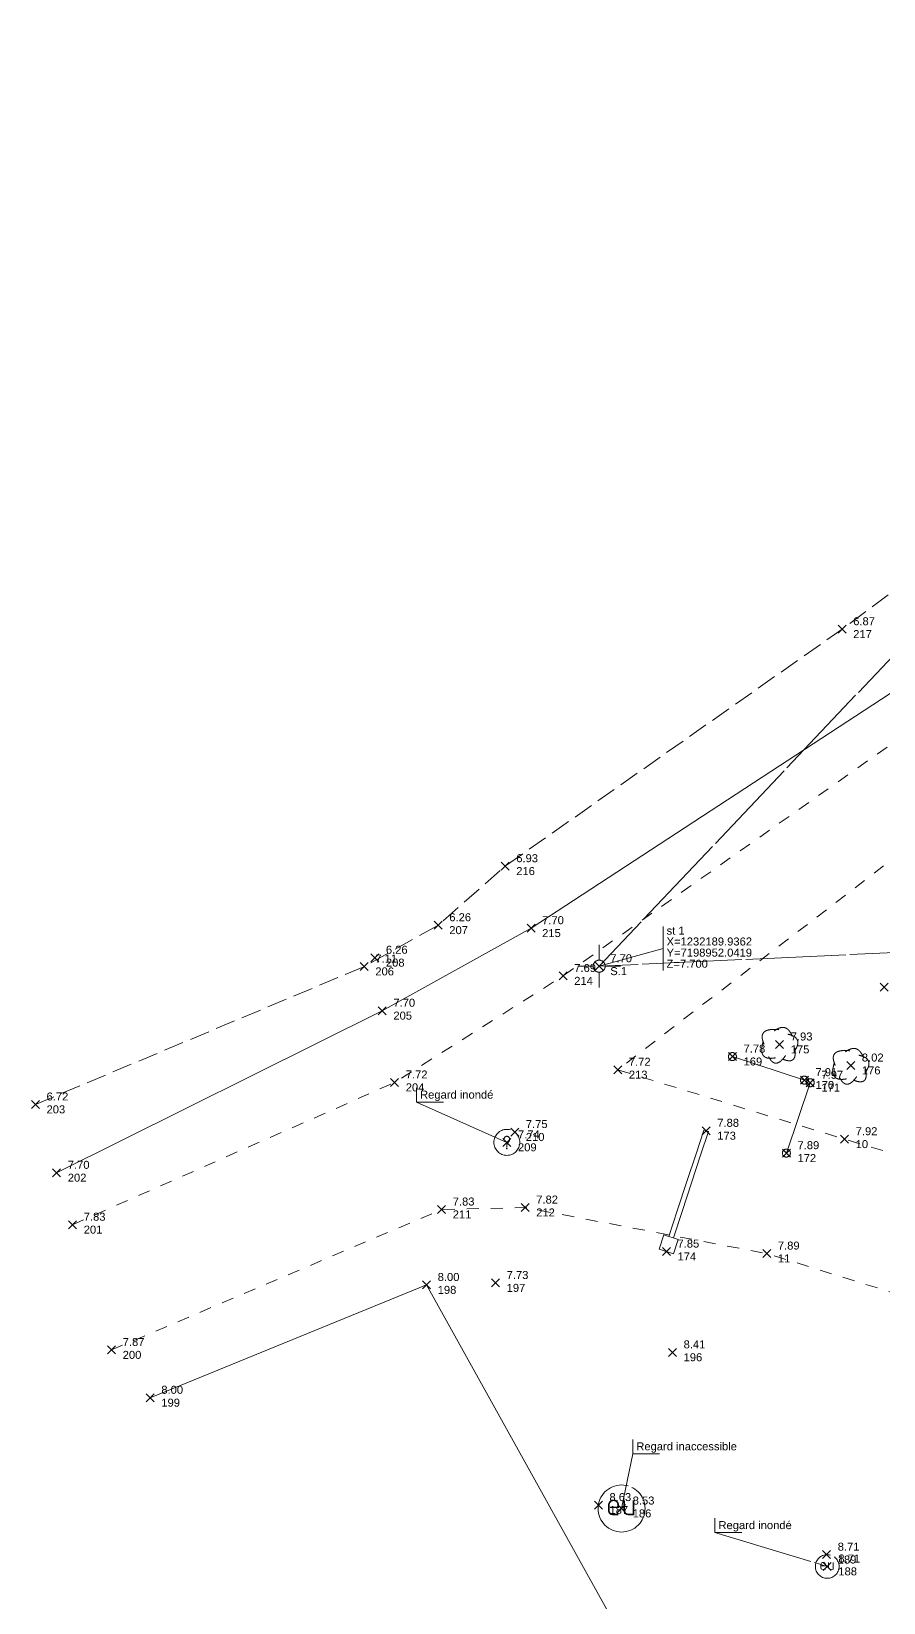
# Model space of a CAD drawing. Header units: metres. Extents: x 1232176 to 1232775, y 7198915 to 7199601.
# Drawn here: x 1232175.74 to 1232197.05, y 7198936.13 to 7198975.41 of the extents above; entities that cross this region are included whole.
import ezdxf

# ---------------------------------------------------------------- set-up
doc = ezdxf.new("R2010")
doc.units = ezdxf.units.M
doc.header["$PDMODE"] = 3
doc.header["$PDSIZE"] = 0.1
for name, pattern in [('LL_0829', [0.6, 0.3, -0.3]), ('OL_0942', [0.7, 0.5, -0.2]), ('SL_1141', [2.5, 2.5, 0]), ('Socle_Continu', [2.5, 2.5, 0]), ('YL_2901', [2.5, 2.5, 0])]:
    doc.linetypes.add(name, pattern=pattern)
for name, color, linetype, lineweight in [('CLOTU_SCS', 212, 'Socle_Continu', 13), ('INDET_SCI', 7, 'Socle_Continu', 13), ('INDET_SCS', 7, 'Socle_Continu', 13), ('JARDI_SCS', 82, 'Socle_Continu', 13), ('MOBUR_SCS', 251, 'Socle_Continu', 13), ('NIVEL_SCS', 102, 'Socle_Continu', 13), ('SIGTA_SCI', 7, 'Socle_Continu', 13), ('SIGTM_PSI', 1, 'Socle_Continu', 13), ('SIGTM_SCI', 1, 'Socle_Continu', 13), ('SIGTO_PSI', 255, 'Socle_Continu', 13), ('SIGTO_SCI', 255, 'Socle_Continu', 13), ('VOIRI_SCS', 7, 'Socle_Continu', 13)]:
    doc.layers.add(name, color=color, linetype=linetype, lineweight=lineweight)
for name, color, linetype, lineweight, true_color in [('EAUUS_SCI', 7, 'Socle_Continu', 13, 0x7f3f00), ('EAUUS_SCS', 7, 'Socle_Continu', 13, 0x7f3f00), ('SIGTR_PSS', 7, 'Socle_Continu', 13, 0x9966cc), ('SIGTS_PSS', 7, 'Socle_Continu', 13, 0x9966cc)]:
    doc.layers.add(name, color=color, linetype=linetype, lineweight=lineweight, true_color=true_color)
doc.styles.get("Standard").update_dxf_attribs({"font": 'arial.ttf'})
doc.styles.add('Style_1', font='WINGDNG2.TTF')
doc.linetypes.add('OL_0943', pattern='A,0.4,["│",Standard,S=0.127,R=0,X=-0.32,Y=0.08],0.15,["l ı l ı l",Standard,S=0.127,R=0,X=-0.35,Y=0]', length=0.55)
doc.linetypes.add('SL_1142', pattern='A,0.5,0,["£",Style_1,S=0.1,R=0,X=0.2,Y=0],0.5', length=1)

# ---------------------------------------------------------------- blocks, each defined once
blk = doc.blocks.new('YP_1521')
at = {"layer": 'SIGTO_SCI', "color": 7, "linetype": 'Socle_Continu'}
blk.add_point((0, 0), dxfattribs=at)
at = {"layer": 'SIGTA_SCI', "linetype": 'Socle_Continu'}
blk.add_attdef('ALT', (0.278, 0.099), '', height=0.2, dxfattribs=at)
at = {"layer": 'SIGTA_SCI', "linetype": 'Socle_Continu', "flags": 9}
blk.add_attdef('CALQUE_ALT', (1.69, -1.18), '', height=0.2, dxfattribs=at)
at = {"layer": 'SIGTM_SCI', "linetype": 'Socle_Continu'}
blk.add_attdef('MAT', (0.278, -0.223), '', height=0.2, dxfattribs=at)
at = {"layer": 'SIGTM_SCI', "linetype": 'Socle_Continu', "flags": 9}
blk.add_attdef('CALQUE_MAT', (1.69, -1.501), '', height=0.2, dxfattribs=at)
at = {"layer": 'SIGTO_SCI', "linetype": 'Socle_Continu', "flags": 9}
for tag, p in [('ID', (1.69, 0.105)), ('NATURE', (1.69, -0.216)), ('FAMILLE', (1.69, -0.538)), ('CALQUE', (1.69, -0.859)), ('PCRS', (1.69, -1.823))]:
    blk.add_attdef(tag, p, '', height=0.2, dxfattribs=at)
blk = doc.blocks.new('TP_1203')
at = {"layer": 'JARDI_SCS', "linetype": 'Socle_Continu'}
for points in [[(0.317, 0.2, 0.007667), (0.31, 0.219, 0.026874), (0.279, 0.282, 0.047786), (0.236, 0.346, 0.023985), (0.22, 0.364, 0.040407), (0.188, 0.391, 0.05708), (0.15, 0.412, 0.021505), (0.134, 0.418, 0.075257), (0.079, 0.426, 0.004647), (0.075, 0.426, 0.067031), (0.011, 0.416, 0.025669), (-0.025, 0.403, 0.024468), (-0.058, 0.388, 0.036292), (-0.133, 0.341)], [(-0.414, 0.059, 0.030688), (-0.44, -0.051, 0.042762), (-0.448, -0.139, 0.002681), (-0.448, -0.145, 0.068057), (-0.437, -0.22, 0.027564), (-0.43, -0.238, 0.0661), (-0.407, -0.278, 0.02929), (-0.395, -0.292, 0.071575), (-0.359, -0.319, 0.024959), (-0.339, -0.328, 0.055555), (-0.293, -0.342, 0.042997), (-0.227, -0.347, 0.011964), (-0.208, -0.347, 0.03671), (-0.105, -0.334)], [(-0.02, 0.369, 0.026081), (-0.147, 0.375, 0.000498), (-0.149, 0.375, 0.000061), (-0.149, 0.375, 0.039737), (-0.254, 0.367, 0.05935), (-0.332, 0.345, 0.002412), (-0.335, 0.344, 0.092506), (-0.393, 0.305, 0.000753), (-0.393, 0.305, 0.098491), (-0.424, 0.258, 0.011844), (-0.427, 0.252, 0.083514), (-0.437, 0.191, 0.009601), (-0.437, 0.184, 0.062383), (-0.423, 0.101, 0.027233), (-0.4, 0.034, 0.012932), (-0.386, 0.003)], [(0.373, -0.166, 0.034341), (0.42, -0.085, 0.016386), (0.431, -0.062, 0.033024), (0.447, -0.013, 0.065516), (0.455, 0.048, 0.004498), (0.455, 0.052, 0.088708), (0.444, 0.108, 0.001985), (0.443, 0.11, 0.087204), (0.413, 0.157, 0.010127), (0.407, 0.164, 0.060799), (0.363, 0.198, 0.037701), (0.311, 0.224, 0.012492), (0.293, 0.231, 0.034867), (0.205, 0.256)], [(-0.274, -0.306, 0.039486), (-0.23, -0.38, 0.04359), (-0.198, -0.418, 0.016585), (-0.184, -0.431, 0.081902), (-0.139, -0.459, 0.006579), (-0.135, -0.461, 0.089308), (-0.092, -0.468, 0.016983), (-0.084, -0.468, 0.078527), (-0.037, -0.457, 0.013117), (-0.03, -0.454, 0.063228), (0.027, -0.417, 0.02257), (0.061, -0.386, 0.018838), (0.086, -0.359, 0.027877), (0.148, -0.278)], [(0.064, -0.363, 0.004702), (0.076, -0.368, 0.029397), (0.155, -0.395, 0.053456), (0.231, -0.408, 0.017025), (0.243, -0.409, 0.067312), (0.292, -0.402, 0.029038), (0.305, -0.398, 0.085197), (0.338, -0.377, 0.008842), (0.341, -0.374, 0.097758), (0.369, -0.332, 0.000163), (0.369, -0.332, 0.072483), (0.386, -0.268, 0.026786), (0.388, -0.219, 0.018833), (0.387, -0.184, 0.02958), (0.373, -0.081)]]:
    blk.add_lwpolyline(points, format="xyb", dxfattribs=at)
at = {"layer": 'JARDI_SCS', "linetype": 'Socle_Continu', "flags": 9}
for tag, p in [('ID', (0.889, 0.246)), ('NATURE', (0.889, -0.075)), ('FAMILLE', (0.889, -0.396)), ('CALQUE', (0.889, -0.718)), ('PCRS', (0.889, -1.039))]:
    blk.add_attdef(tag, p, '', height=0.2, dxfattribs=at)
blk = doc.blocks.new('CP_0161')
at = {"layer": 'EAUUS_SCS', "linetype": 'Socle_Continu', "const_width": 0.0333, "flags": 128}
for points in [[(-0.071, -0.125), (-0.195, -0.125, -0.405328), (-0.27, -0.05), (-0.27, 0.075, -0.999132), (-0.071, 0.075), (-0.071, 0.025), (-0.245, 0.025)], [(0.054, 0.175), (0.054, -0.038, 0.410802), (0.141, -0.125), (0.253, -0.125), (0.253, 0.175)]]:
    blk.add_lwpolyline(points, format="xyb", dxfattribs=at)
at = {"layer": 'EAUUS_SCS', "linetype": 'Socle_Continu'}
blk.add_circle((0, 0), 0.5, dxfattribs=at)
at = {"layer": 'EAUUS_SCS', "linetype": 'Socle_Continu', "flags": 9}
for tag, p in [('ID', (0.989, 0.577)), ('NATURE', (0.989, 0.255)), ('FAMILLE', (0.989, -0.066)), ('CALQUE', (0.989, -0.387)), ('PCRS', (0.989, -0.709)), ('TYPE', (0.989, -1.03))]:
    blk.add_attdef(tag, p, '', height=0.2, dxfattribs=at)
blk = doc.blocks.new('*U45')
at = {"layer": 'SIGTO_PSI', "linetype": 'Socle_Continu'}
blk.add_line((1.598, 0.444), (0, 0), dxfattribs=at)
at = {"layer": 'SIGTO_PSI', "linetype": 'Socle_Continu', "flags": 128}
blk.add_lwpolyline([(1.598, -0.106), (1.598, 0.994)], dxfattribs=at)
at = {"layer": 'SIGTO_PSI', "color": 7, "linetype": 'Socle_Continu'}
blk.add_point((0, 0), dxfattribs=at)
at = {"layer": 'SIGTM_PSI', "color": 1, "linetype": 'Socle_Continu'}
blk.add_attdef('MAT', (1.686, 0.789), '', height=0.2, dxfattribs=at)
at = {"layer": 'SIGTM_PSI', "linetype": 'Socle_Continu', "flags": 9}
blk.add_attdef('CALQUE_MAT', (1.598, -0.695), '', height=0.2, dxfattribs=at)
at = {"layer": 'SIGTO_PSI', "linetype": 'Socle_Continu', "flags": 9}
for tag, p in [('ID', (1.598, 0.59)), ('NATURE', (1.598, 0.269)), ('FAMILLE', (1.598, -0.052)), ('CALQUE', (1.598, -0.374)), ('PCRS', (1.598, -1.016))]:
    blk.add_attdef(tag, p, '', height=0.2, dxfattribs=at)
at = {"layer": 'SIGTO_PSI', "linetype": 'Socle_Continu'}
for tag, p in [('X=', (1.686, 0.518)), ('Y=', (1.686, 0.24)), ('Z=', (1.686, -0.038))]:
    blk.add_attdef(tag, p, '', height=0.2, dxfattribs=at)
blk = doc.blocks.new('YP_2903')
at = {"layer": 'SIGTR_PSS', "color": 1, "linetype": 'Socle_Continu'}
blk.add_line((0, 0.15), (0, 0.533), dxfattribs=at)
at = {"layer": 'SIGTR_PSS', "color": 5, "linetype": 'Socle_Continu'}
blk.add_line((-0.15, 0), (-0.533, 0), dxfattribs=at)
at = {"layer": 'SIGTR_PSS', "color": 3, "linetype": 'Socle_Continu'}
blk.add_line((0.15, 0), (0.533, 0), dxfattribs=at)
at = {"layer": 'SIGTR_PSS', "color": 2, "linetype": 'Socle_Continu'}
blk.add_line((0, -0.15), (0, -0.533), dxfattribs=at)
at = {"layer": 'SIGTR_PSS', "color": 4, "linetype": 'Socle_Continu'}
blk.add_circle((0, 0), 0.15, dxfattribs=at)
at = {"layer": 'SIGTR_PSS', "linetype": 'Socle_Continu', "flags": 9}
for tag, p in [('ID', (1.343, 0.305)), ('NATURE', (1.343, -0.016)), ('FAMILLE', (1.343, -0.337)), ('CALQUE', (1.343, -0.659)), ('PCRS', (1.343, -0.98))]:
    blk.add_attdef(tag, p, '', height=0.2, dxfattribs=at)
blk = doc.blocks.new('NP_0929')
at = {"layer": 'MOBUR_SCS', "linetype": 'Socle_Continu', "flags": 128}
blk.add_lwpolyline([(0.119, 0.059), (0.119, -0.059), (0, -0.059), (0, 0.059)], close=True, dxfattribs=at)
blk.add_lwpolyline([(0.119, -0.019), (0.339, -0.019), (0.575, -0.019), (0.803, -0.019), (1, -0.019), (1, 0.019), (0.803, 0.019), (0.575, 0.019), (0.339, 0.019), (0.119, 0.019)], dxfattribs=at)
at = {"layer": 'MOBUR_SCS', "linetype": 'Socle_Continu', "flags": 9}
for tag, p in [('ID', (1.473, 0.564)), ('NATURE', (1.473, 0.242)), ('FAMILLE', (1.473, -0.079)), ('CALQUE', (1.473, -0.4)), ('PCRS', (1.473, -0.722))]:
    blk.add_attdef(tag, p, '', height=0.2, dxfattribs=at)
blk = doc.blocks.new('NP_0933')
at = {"layer": 'MOBUR_SCS', "linetype": 'Socle_Continu'}
blk.add_circle((0, 0), 0.1, dxfattribs=at)
at = {"layer": 'MOBUR_SCS', "linetype": 'Socle_Continu', "flags": 9}
for tag, p in [('ID', (0.75, 0.466)), ('NATURE', (0.75, 0.144)), ('FAMILLE', (0.75, -0.177)), ('CALQUE', (0.75, -0.498)), ('PCRS', (0.75, -0.82))]:
    blk.add_attdef(tag, p, '', height=0.2, dxfattribs=at)
blk = doc.blocks.new('*U66')
at = {"layer": 'EAUUS_SCI', "linetype": 'Socle_Continu'}
blk.add_line((-2.807, 0.847), (0, 0), dxfattribs=at)
at = {"layer": 'EAUUS_SCI', "linetype": 'Socle_Continu', "flags": 128}
blk.add_lwpolyline([(-2.134, 0.847), (-2.807, 0.847), (-2.807, 1.204)], dxfattribs=at)
at = {"layer": 'EAUUS_SCI', "linetype": 'Socle_Continu'}
blk.add_point((0, 0), dxfattribs=at)
blk.add_attdef('TXT', (-2.719, 0.934), '', height=0.2, dxfattribs=at)
at = {"layer": 'EAUUS_SCI', "linetype": 'Socle_Continu', "flags": 9}
for tag, p in [('NATURE', (1.967, -0.177)), ('ID', (1.967, 0.144)), ('FAMILLE', (1.967, -0.499)), ('CALQUE', (1.967, -0.82)), ('PCRS', (1.967, -1.141))]:
    blk.add_attdef(tag, p, '', height=0.2, dxfattribs=at)
blk = doc.blocks.new('*U67')
at = {"layer": 'EAUUS_SCI', "linetype": 'Socle_Continu'}
blk.add_line((0.279, 1.368), (0, 0), dxfattribs=at)
at = {"layer": 'EAUUS_SCI', "linetype": 'Socle_Continu', "flags": 128}
blk.add_lwpolyline([(0.952, 1.368), (0.279, 1.368), (0.279, 1.725)], dxfattribs=at)
at = {"layer": 'EAUUS_SCI', "linetype": 'Socle_Continu'}
blk.add_point((0, 0), dxfattribs=at)
blk.add_attdef('TXT', (0.368, 1.455), '', height=0.2, dxfattribs=at)
at = {"layer": 'EAUUS_SCI', "linetype": 'Socle_Continu', "flags": 9}
for tag, p in [('NATURE', (1.967, -0.177)), ('ID', (1.967, 0.144)), ('FAMILLE', (1.967, -0.499)), ('CALQUE', (1.967, -0.82)), ('PCRS', (1.967, -1.141))]:
    blk.add_attdef(tag, p, '', height=0.2, dxfattribs=at)
blk = doc.blocks.new('KP_0761')
at = {"layer": 'INDET_SCS', "linetype": 'Socle_Continu', "flags": 128}
blk.add_lwpolyline([(-0.104, 0.13, -1), (0.104, 0.13, -0.209077), (0.05, -0.005, 0.201083), (0, -0.124), (0, -0.182)], format="xyb", dxfattribs=at)
at = {"layer": 'INDET_SCS', "linetype": 'Socle_Continu'}
blk.add_lwpolyline([(-0.009, -0.225, 0.098491), (-0.012, -0.229, 0.098491), (-0.013, -0.234, 0.098491), (-0.012, -0.239, 0.098491), (-0.009, -0.244, 0.098491), (-0.005, -0.246, 0.098491), (0, -0.247, 0.098491), (0.005, -0.246, 0.098491), (0.009, -0.244, 0.098491), (0.012, -0.239, 0.098491), (0.013, -0.234, 0.098491), (0.012, -0.229, 0.098491), (0.009, -0.225, 0.098491), (0.005, -0.222, 0.098491), (0, -0.221, 0.098491), (-0.005, -0.222, 0.098491)], format="xyb", close=True, dxfattribs=at)
blk.add_lwpolyline([(-0.009, -0.225, 0.098491), (-0.012, -0.229, 0.098491), (-0.013, -0.234, 0.098491), (-0.012, -0.239, 0.098491), (-0.009, -0.244, 0.098491), (-0.005, -0.246, 0.098491), (0, -0.247, 0.098491), (0.005, -0.246, 0.098491), (0.009, -0.244, 0.098491), (0.012, -0.239, 0.098491), (0.013, -0.234, 0.098491), (0.012, -0.229, 0.098491), (0.009, -0.225, 0.098491), (0.005, -0.222, 0.098491), (0, -0.221, 0.098491), (-0.005, -0.222, 0.098491)], format="xyb", close=True, dxfattribs=at)
blk.add_circle((0, 0), 0.5, dxfattribs=at)
at = {"layer": 'INDET_SCS', "linetype": 'Socle_Continu', "flags": 9}
for tag, p in [('ID', (0.982, 0.601)), ('NATURE', (0.982, 0.28)), ('FAMILLE', (0.982, -0.041)), ('CALQUE', (0.982, -0.362)), ('PCRS', (0.982, -0.684))]:
    blk.add_attdef(tag, p, '', height=0.2, dxfattribs=at)
blk = doc.blocks.new('*U68')
at = {"layer": 'INDET_SCI', "linetype": 'Socle_Continu'}
blk.add_line((-2.258, 1.006), (0, 0), dxfattribs=at)
at = {"layer": 'INDET_SCI', "linetype": 'Socle_Continu', "flags": 128}
blk.add_lwpolyline([(-1.585, 1.006), (-2.258, 1.006), (-2.258, 1.363)], dxfattribs=at)
at = {"layer": 'INDET_SCI', "linetype": 'Socle_Continu'}
blk.add_point((0, 0), dxfattribs=at)
blk.add_attdef('TXT', (-2.17, 1.094), '', height=0.2, dxfattribs=at)
at = {"layer": 'INDET_SCI', "linetype": 'Socle_Continu', "flags": 9}
for tag, p in [('NATURE', (1.967, -0.177)), ('ID', (1.967, 0.144)), ('FAMILLE', (1.967, -0.499)), ('CALQUE', (1.967, -0.82)), ('PCRS', (1.967, -1.141))]:
    blk.add_attdef(tag, p, '', height=0.2, dxfattribs=at)

msp = doc.modelspace()

# ---------------------------------------------------------------- linework, layer by layer
at = {"layer": 'CLOTU_SCS', "linetype": 'SL_1141', "flags": 128}
for points in [[(1232193.268, 7198949.783), (1232195.067, 7198949.195)], [(1232195.214, 7198949.129), (1232194.617, 7198947.369)]]:
    msp.add_lwpolyline(points, dxfattribs=at)
at = {"layer": 'CLOTU_SCS', "linetype": 'SL_1142', "flags": 128}
msp.add_lwpolyline([(1232198.97, 7198920.137), (1232191.839, 7198932.882), (1232185.622, 7198944.074), (1232178.713, 7198941.254)], dxfattribs=at)
at = {"layer": 'NIVEL_SCS', "linetype": 'OL_0942', "flags": 128}
msp.add_lwpolyline([(1232175.843, 7198948.586), (1232184.063, 7198952.035), (1232185.912, 7198953.067), (1232187.586, 7198954.543), (1232196.009, 7198960.467), (1232197.895, 7198961.873), (1232206.166, 7198967.949), (1232215.67, 7198976.275), (1232223.339, 7198983.742), (1232231.669, 7198993.219), (1232241.271, 7199004.783), (1232249.867, 7199015.747), (1232257.789, 7199027.81), (1232261.065, 7199032.4), (1232265.711, 7199039.928), (1232275.111, 7199052.483), (1232280.941, 7199064.658), (1232289.527, 7199080.657), (1232295.112, 7199095.177), (1232301.99, 7199108.578), (1232304.953, 7199116.02), (1232309.186, 7199128.746), (1232311.058, 7199135.444), (1232315.678, 7199148.298), (1232317.635, 7199154.919), (1232322.96, 7199170.771), (1232325.868, 7199184.069), (1232327.832, 7199191.764), (1232329.374, 7199201.285), (1232333.205, 7199217.534), (1232336.475, 7199236.642), (1232339.028, 7199249.416), (1232342.845, 7199267.311), (1232346.98, 7199280.386), (1232348.363, 7199287.839), (1232353.702, 7199300.647), (1232359.237, 7199313.654), (1232365.779, 7199322.49)], dxfattribs=at)
at = {"layer": 'NIVEL_SCS', "linetype": 'OL_0943', "flags": 128}
msp.add_lwpolyline([(1232176.374, 7198946.878), (1232184.514, 7198950.93), (1232188.233, 7198952.993), (1232197.212, 7198958.86)], dxfattribs=at)
at = {"layer": 'SIGTS_PSS', "linetype": 'YL_2901', "flags": 128}
msp.add_lwpolyline([(1232242.852, 7198954.501), (1232189.936, 7198952.042), (1232261.971, 7199028.11), (1232304.103, 7199106.496), (1232331.072, 7199190.429), (1232351.22, 7199279.26), (1232386.124, 7199352.6), (1232443.41, 7199421.398), (1232502.151, 7199471.743), (1232588.035, 7199526.334), (1232660.288, 7199552.976), (1232726.202, 7199576.527)], dxfattribs=at)
at = {"layer": 'VOIRI_SCS', "linetype": 'LL_0829', "flags": 128}
for points in [[(1232176.773, 7198945.58), (1232184.824, 7198949.136), (1232189.035, 7198951.799), (1232197.775, 7198957.97), (1232200.189, 7198959.681), (1232207.34, 7198965.315), (1232217.299, 7198974.288), (1232225.041, 7198981.756), (1232233.817, 7198991.391), (1232243.49, 7199003.223), (1232251.893, 7199014.445), (1232260.381, 7199026.224), (1232263.533, 7199030.724), (1232268.608, 7199038.321), (1232276.637, 7199051.367), (1232283.954, 7199064.25), (1232291.337, 7199079.215), (1232297.915, 7199092.936), (1232304.109, 7199106.982), (1232307.537, 7199115.426), (1232311.991, 7199127.535), (1232314.6, 7199134.232), (1232319.371, 7199147.573), (1232321.683, 7199154.294), (1232325.989, 7199169.633), (1232329.343, 7199183.575), (1232330.824, 7199190.558), (1232333.009, 7199200.152), (1232336.846, 7199217.195), (1232340.696, 7199234.515), (1232343.85, 7199248.613), (1232347.53, 7199265.329), (1232350.996, 7199279.313), (1232353.393, 7199287.513), (1232357.503, 7199298.747), (1232363.864, 7199311.926), (1232368.115, 7199320.692), (1232374.195, 7199332.098), (1232381.621, 7199346.074), (1232386.201, 7199353.081), (1232396.053, 7199367.701), (1232403.91, 7199377.482), (1232412.882, 7199388.288), (1232422.231, 7199399.373), (1232432.147, 7199409.931), (1232440.319, 7199418.535), (1232445.041, 7199423.391), (1232455.695, 7199434.462), (1232462.575, 7199440.784), (1232471.228, 7199448.493), (1232482.533, 7199457.491), (1232495.099, 7199466.71), (1232505.71, 7199474.306), (1232517.516, 7199482.88), (1232530.12, 7199491.513), (1232541.806, 7199499.734), (1232554.943, 7199509.045), (1232563.141, 7199514.372), (1232573.343, 7199519.874), (1232585.321, 7199525.593), (1232585.911, 7199525.753), (1232591.509, 7199527.957), (1232595.238, 7199529.79), (1232601.724, 7199532.151), (1232611.467, 7199536.595), (1232624.707, 7199541.603), (1232635.818, 7199545.941), (1232645.963, 7199549.477), (1232655.204, 7199552.678), (1232657.823, 7199553.283), (1232666.129, 7199556.12), (1232673.103, 7199558.567), (1232673.782, 7199559.202)], [(1232264.448, 7198967.142), (1232242.997, 7198952.434), (1232231.973, 7198944.154), (1232227.845, 7198941.62), (1232223.189, 7198939.62), (1232220.63, 7198939.154), (1232219.365, 7198939.33), (1232214.972, 7198940.783), (1232213.989, 7198941.41), (1232204.769, 7198945.131), (1232196.071, 7198947.718), (1232190.401, 7198949.454), (1232199.035, 7198956.071), (1232200.974, 7198957.759), (1232208.559, 7198963.401), (1232218.882, 7198972.656), (1232226.247, 7198979.752), (1232235.334, 7198990.017), (1232245.164, 7199001.443), (1232253.668, 7199013.241), (1232262.097, 7199024.88), (1232265.025, 7199029.428), (1232270.393, 7199037.074), (1232278.528, 7199050.379), (1232285.757, 7199063.391), (1232293.191, 7199078.483), (1232299.512, 7199091.597), (1232305.874, 7199105.985), (1232309.352, 7199114.501), (1232313.991, 7199126.749), (1232314.013, 7199126.735), (1232316.572, 7199133.571), (1232321.418, 7199146.84), (1232323.658, 7199153.346), (1232327.983, 7199169.015), (1232331.288, 7199182.821), (1232332.979, 7199190.084), (1232334.89, 7199199.194), (1232339.034, 7199217.064), (1232342.461, 7199233.272), (1232345.972, 7199248.362), (1232349.435, 7199264.231), (1232352.901, 7199278.613), (1232355.41, 7199286.81), (1232359.336, 7199297.685), (1232365.649, 7199311.082), (1232369.944, 7199319.768), (1232376.31, 7199331.192), (1232383.669, 7199344.852), (1232387.816, 7199351.752), (1232397.929, 7199366.342), (1232397.929, 7199366.339), (1232405.617, 7199376.459), (1232414.476, 7199386.893), (1232423.748, 7199397.724), (1232433.779, 7199408.257), (1232441.695, 7199416.935), (1232446.766, 7199422.267), (1232457.418, 7199433.059), (1232463.623, 7199438.896), (1232473.106, 7199447.147), (1232483.425, 7199455.408), (1232496.702, 7199465.337), (1232506.632, 7199472.59), (1232518.357, 7199480.883), (1232530.969, 7199489.799), (1232543.143, 7199497.952), (1232556.139, 7199507.145), (1232564.529, 7199512.496), (1232574.3, 7199518.05), (1232586.197, 7199523.376), (1232586.718, 7199523.598), (1232588.026, 7199524.127), (1232592.391, 7199525.059), (1232593.696, 7199524.843), (1232594.367, 7199524.3), (1232594.376, 7199523.797), (1232593.886, 7199523.45), (1232593.298, 7199523.09), (1232592.872, 7199522.768)], [(1232177.747, 7198942.449), (1232185.998, 7198945.96), (1232188.085, 7198946.009), (1232194.126, 7198944.859), (1232202.449, 7198942.269), (1232212.15, 7198937.647), (1232216.525, 7198934.072), (1232217.022, 7198931.345), (1232214.856, 7198928.138), (1232207.153, 7198919.886), (1232201.241, 7198915.026)]]:
    msp.add_lwpolyline(points, dxfattribs=at)

# ---------------------------------------------------------------- block references
at = {"layer": 'EAUUS_SCI', "linetype": 'Socle_Continu'}
for name, p, values in [('*U67', (1232190.497, 7198938.485), {'TXT': 'Regard inaccessible'}), ('*U66', (1232195.638, 7198937.036), {'TXT': 'Regard inondé'})]:
    msp.add_blockref(name, p, dxfattribs=at).add_auto_attribs(values)
at = {"layer": 'EAUUS_SCS', "linetype": 'Socle_Continu'}
for p, xscale, yscale in [((1232190.497, 7198938.485), 1.175935107300881, 1.175935107300881), ((1232195.638, 7198937.036), 0.5930842306342986, 0.5930842306342986)]:
    msp.add_blockref('CP_0161', p, dxfattribs=dict(at, xscale=xscale, yscale=yscale))
at = {"layer": 'INDET_SCI', "linetype": 'Socle_Continu'}
msp.add_blockref('*U68', (1232187.629, 7198947.638), dxfattribs=at).add_auto_attribs({'TXT': 'Regard inondé'})
at = {"layer": 'INDET_SCS', "linetype": 'Socle_Continu', "xscale": 0.6494055213040253, "yscale": 0.6494055213040253, "zscale": 0.6494055213040253}
msp.add_blockref('KP_0761', (1232187.629, 7198947.638), dxfattribs=at)
at = {"layer": 'JARDI_SCS', "linetype": 'Socle_Continu'}
for p in [(1232194.448, 7198950.086), (1232196.226, 7198949.56)]:
    msp.add_blockref('TP_1203', p, dxfattribs=at)
at = {"layer": 'MOBUR_SCS', "linetype": 'Socle_Continu'}
for p in [(1232193.268, 7198949.783), (1232195.067, 7198949.195), (1232195.214, 7198949.129), (1232194.617, 7198947.369)]:
    msp.add_blockref('NP_0933', p, dxfattribs=at)
at = {"layer": 'MOBUR_SCS', "linetype": 'Socle_Continu', "xscale": 3.178516062730026, "yscale": 3.178516062730026, "zscale": 3.178516062730026, "rotation": 71.77321543622952}
msp.add_blockref('NP_0929', (1232191.617, 7198944.909), dxfattribs=at)
at = {"layer": 'SIGTO_PSI', "color": 193, "linetype": 'Socle_Continu'}
msp.add_blockref('*U45', (1232189.936, 7198952.042), dxfattribs=at).add_auto_attribs({'MAT': 'st 1', 'X=': 'X=1232189.9362', 'Y=': 'Y=7198952.0419', 'Z=': 'Z=7.700'})
at = {"layer": 'SIGTO_SCI', "linetype": 'Socle_Continu'}
for p, values in [((1232196.009, 7198960.467), {'ALT': '6.87', 'MAT': '217'}), ((1232187.586, 7198954.543), {'ALT': '6.93', 'MAT': '216'}), ((1232185.912, 7198953.067), {'ALT': '6.26', 'MAT': '207'}), ((1232188.233, 7198952.993), {'ALT': '7.70', 'MAT': '215'}), ((1232184.063, 7198952.035), {'ALT': '7.11', 'MAT': '206'}), ((1232184.327, 7198952.255), {'ALT': '6.26', 'MAT': '208'}), ((1232189.936, 7198952.042), {'ALT': '7.70', 'MAT': 'S.1'}), ((1232189.035, 7198951.799), {'ALT': '7.69', 'MAT': '214'}), ((1232197.06, 7198951.518), {'ALT': '7.62', 'MAT': '42'}), ((1232184.514, 7198950.93), {'ALT': '7.70', 'MAT': '205'}), ((1232194.448, 7198950.086), {'ALT': '7.93', 'MAT': '175'}), ((1232193.268, 7198949.783), {'ALT': '7.78', 'MAT': '169'}), ((1232190.401, 7198949.454), {'ALT': '7.72', 'MAT': '213'}), ((1232195.067, 7198949.195), {'ALT': '7.91', 'MAT': '170'}), ((1232196.226, 7198949.56), {'ALT': '8.02', 'MAT': '176'}), ((1232184.824, 7198949.136), {'ALT': '7.72', 'MAT': '204'}), ((1232195.214, 7198949.129), {'ALT': '7.97', 'MAT': '171'}), ((1232175.843, 7198948.586), {'ALT': '6.72', 'MAT': '203'}), ((1232187.629, 7198947.638), {'ALT': '7.74', 'MAT': '209'}), ((1232187.825, 7198947.897), {'ALT': '7.75', 'MAT': '210'}), ((1232192.611, 7198947.928), {'ALT': '7.88', 'MAT': '173'}), ((1232196.071, 7198947.718), {'ALT': '7.92', 'MAT': '10'}), ((1232194.617, 7198947.369), {'ALT': '7.89', 'MAT': '172'}), ((1232176.374, 7198946.878), {'ALT': '7.70', 'MAT': '202'}), ((1232185.998, 7198945.96), {'ALT': '7.83', 'MAT': '211'}), ((1232188.085, 7198946.009), {'ALT': '7.82', 'MAT': '212'}), ((1232176.773, 7198945.58), {'ALT': '7.83', 'MAT': '201'}), ((1232191.617, 7198944.909), {'ALT': '7.85', 'MAT': '174'}), ((1232194.126, 7198944.859), {'ALT': '7.89', 'MAT': '11'}), ((1232185.622, 7198944.074), {'ALT': '8.00', 'MAT': '198'}), ((1232187.346, 7198944.124), {'ALT': '7.73', 'MAT': '197'}), ((1232177.747, 7198942.449), {'ALT': '7.87', 'MAT': '200'}), ((1232191.77, 7198942.389), {'ALT': '8.41', 'MAT': '196'}), ((1232178.713, 7198941.254), {'ALT': '8.00', 'MAT': '199'}), ((1232189.916, 7198938.571), {'ALT': '8.63', 'MAT': '187'}), ((1232190.497, 7198938.485), {'ALT': '8.53', 'MAT': '186'}), ((1232195.623, 7198937.332), {'ALT': '8.71', 'MAT': '189'}), ((1232195.638, 7198937.036), {'ALT': '8.71', 'MAT': '188'})]:
    msp.add_blockref('YP_1521', p, dxfattribs=at).add_auto_attribs(values)
at = {"layer": 'SIGTR_PSS', "linetype": 'Socle_Continu'}
msp.add_blockref('YP_2903', (1232189.936, 7198952.042), dxfattribs=at)

doc.saveas('drawing.dxf')
